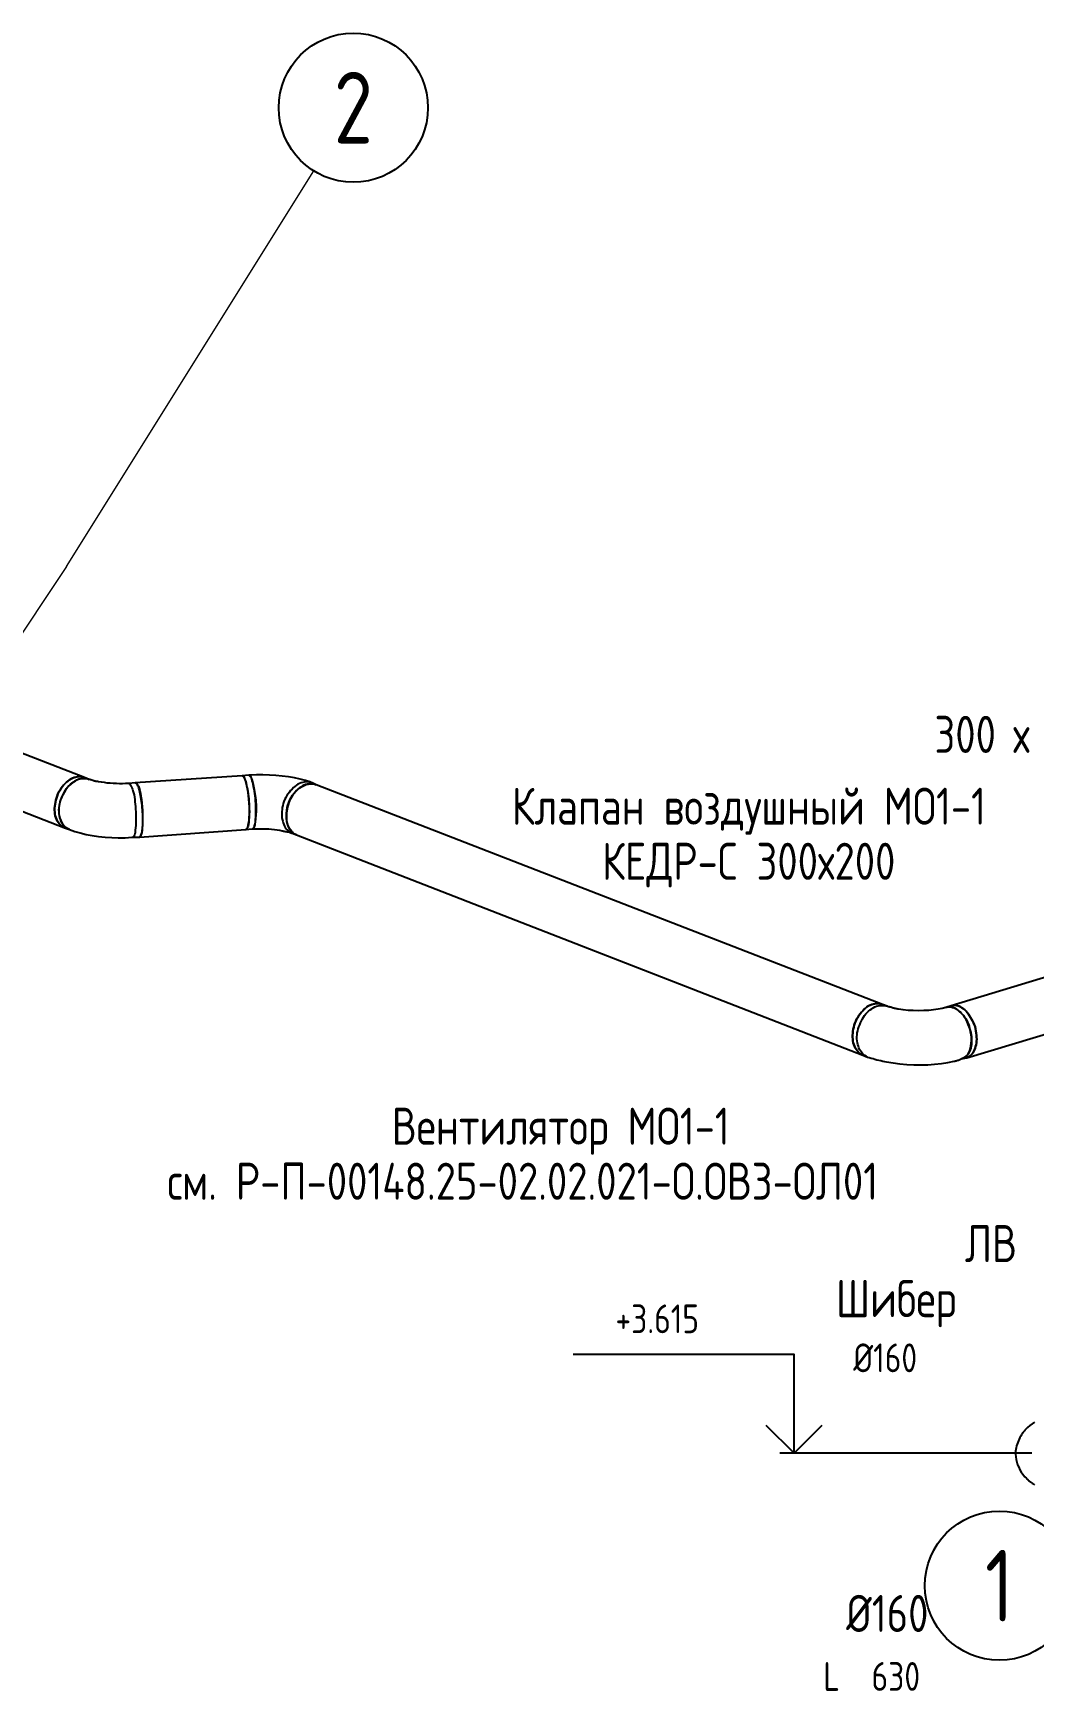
# Model space of a CAD drawing. Header units: metres. Extents: x 20 to 415, y 5 to 292.
# Drawn here: x 226.7 to 261.6, y 143.6 to 201.4 of the extents above; entities that cross this region are included whole.
import ezdxf
from ezdxf.enums import TextEntityAlignment as Align

# ---------------------------------------------------------------- set-up
doc = ezdxf.new("R2010")
doc.units = ezdxf.units.M
for name, color, linetype in [('ВОЗДУХОВОДЫ', 7, 'Continuous'), ('ОБОЗНАЧЕНИЯ', 7, 'Continuous'), ('ПОЗИЦИИ', 1, 'Continuous')]:
    doc.layers.add(name, color=color, linetype=linetype)
doc.styles.add('GOST', font='isocpeur.ttf')

msp = doc.modelspace()

# ---------------------------------------------------------------- linework, layer by layer
at = {"layer": 'ВОЗДУХОВОДЫ'}
for points in [[(228.539, 175.46), (221.603, 178.147)], [(220.937, 176.397), (227.873, 173.69)], [(228.539, 175.46), (228.493, 175.476), (228.445, 175.487), (228.394, 175.493), (228.341, 175.494), (228.287, 175.489), (228.232, 175.478), (228.177, 175.462), (228.122, 175.439), (228.069, 175.411), (228.018, 175.377), (227.963, 175.337), (227.911, 175.294), (227.861, 175.247), (227.813, 175.197), (227.768, 175.142), (227.726, 175.084), (227.686, 175.022), (227.648, 174.957), (227.613, 174.887), (227.581, 174.814), (227.558, 174.745), (227.538, 174.675), (227.523, 174.604), (227.511, 174.533), (227.503, 174.463), (227.498, 174.393), (227.498, 174.324), (227.501, 174.257), (227.508, 174.191), (227.518, 174.127), (227.539, 174.066), (227.563, 174.009), (227.591, 173.956), (227.622, 173.907), (227.657, 173.861), (227.694, 173.82), (227.734, 173.781), (227.778, 173.747), (227.824, 173.716), (227.873, 173.69)], [(227.873, 173.69), (227.824, 173.716), (227.778, 173.747), (227.734, 173.781), (227.694, 173.82), (227.657, 173.861), (227.622, 173.907), (227.591, 173.956), (227.563, 174.009), (227.539, 174.066), (227.518, 174.127), (227.508, 174.191), (227.501, 174.257), (227.498, 174.324), (227.498, 174.393), (227.503, 174.463), (227.511, 174.533), (227.523, 174.604), (227.538, 174.675), (227.558, 174.745), (227.581, 174.814), (227.613, 174.887), (227.648, 174.957), (227.686, 175.022), (227.726, 175.084), (227.768, 175.142), (227.813, 175.197), (227.861, 175.247), (227.911, 175.294), (227.963, 175.337), (228.018, 175.377), (228.069, 175.411), (228.122, 175.439), (228.177, 175.462), (228.232, 175.478), (228.286, 175.489), (228.341, 175.494), (228.394, 175.493), (228.445, 175.487), (228.493, 175.476), (228.539, 175.46)], [(228.706, 175.397), (228.636, 175.417), (228.564, 175.428), (228.491, 175.428), (228.417, 175.419), (228.344, 175.4), (228.271, 175.372), (228.199, 175.335), (228.129, 175.288), (228.062, 175.233), (227.998, 175.168), (227.937, 175.097), (227.881, 175.022), (227.829, 174.942), (227.783, 174.859), (227.742, 174.773), (227.708, 174.684), (227.681, 174.594), (227.66, 174.501), (227.648, 174.408), (227.643, 174.314)], [(228.018, 173.648), (227.97, 173.669), (227.924, 173.695), (227.881, 173.726), (227.841, 173.762), (227.805, 173.802), (227.772, 173.846), (227.744, 173.895), (227.72, 173.947), (227.7, 174.004), (227.685, 174.064), (227.669, 174.128), (227.658, 174.194), (227.651, 174.262), (227.65, 174.33), (227.654, 174.4), (227.663, 174.471), (227.676, 174.542), (227.695, 174.612), (227.719, 174.683), (227.748, 174.752), (227.774, 174.825), (227.805, 174.894), (227.839, 174.96), (227.876, 175.022), (227.917, 175.08), (227.96, 175.134), (228.007, 175.185), (228.057, 175.232), (228.109, 175.275), (228.164, 175.314), (228.22, 175.349), (228.276, 175.377), (228.332, 175.399), (228.388, 175.416), (228.443, 175.426), (228.497, 175.431), (228.551, 175.431), (228.603, 175.425), (228.655, 175.414), (228.706, 175.397)], [(228.706, 175.397), (228.539, 175.46)], [(230.08, 175.252), (229.974, 175.247), (229.866, 175.244), (229.758, 175.244), (229.651, 175.247), (229.544, 175.252), (229.438, 175.259), (229.335, 175.269), (229.233, 175.282), (229.135, 175.297), (229.039, 175.314), (229.02, 175.315), (228.999, 175.316), (228.978, 175.319), (228.957, 175.323), (228.935, 175.327), (228.913, 175.332), (228.891, 175.338), (228.87, 175.344), (228.85, 175.35), (228.831, 175.356), (228.818, 175.362), (228.806, 175.366), (228.793, 175.37), (228.781, 175.374), (228.768, 175.377), (228.756, 175.38), (228.743, 175.383), (228.731, 175.387), (228.718, 175.392), (228.706, 175.397)], [(230.309, 175.273), (230.08, 175.252)], [(230.08, 175.252), (230.08, 175.252), (230.08, 175.252)], [(230.08, 175.252), (230.099, 175.247), (230.118, 175.235), (230.137, 175.214), (230.155, 175.184), (230.174, 175.148), (230.193, 175.103), (230.212, 175.052), (230.23, 174.993), (230.249, 174.928), (230.268, 174.856), (230.28, 174.779), (230.29, 174.699), (230.3, 174.616), (230.308, 174.531), (230.315, 174.445), (230.32, 174.357), (230.325, 174.268), (230.328, 174.179), (230.33, 174.09), (230.33, 174.002)], [(234.038, 175.522), (230.309, 175.273)], [(230.455, 173.377), (230.468, 173.386), (230.48, 173.4), (230.492, 173.418), (230.504, 173.441), (230.515, 173.468), (230.526, 173.5), (230.536, 173.536), (230.545, 173.576), (230.553, 173.621), (230.559, 173.669), (230.565, 173.726), (230.569, 173.786), (230.573, 173.848), (230.574, 173.912), (230.575, 173.979), (230.574, 174.047), (230.573, 174.117), (230.569, 174.188), (230.565, 174.261), (230.559, 174.335), (230.553, 174.41), (230.545, 174.485), (230.536, 174.558), (230.526, 174.63), (230.515, 174.7), (230.504, 174.767), (230.492, 174.832), (230.48, 174.892), (230.468, 174.949), (230.455, 175.002), (230.443, 175.05), (230.43, 175.094), (230.417, 175.134), (230.404, 175.169), (230.39, 175.2), (230.376, 175.225), (230.361, 175.246), (230.345, 175.26), (230.328, 175.269), (230.309, 175.273)], [(230.309, 175.273), (230.316, 175.272), (230.324, 175.27), (230.333, 175.267), (230.342, 175.263), (230.351, 175.257), (230.36, 175.25), (230.369, 175.242), (230.378, 175.233), (230.386, 175.222), (230.393, 175.21)], [(230.393, 175.21), (230.418, 175.158), (230.442, 175.09), (230.465, 175.007), (230.487, 174.913), (230.507, 174.807), (230.525, 174.691), (230.539, 174.568), (230.55, 174.439), (230.557, 174.305), (230.559, 174.169), (230.564, 174.041), (230.565, 173.92), (230.562, 173.809), (230.556, 173.707), (230.546, 173.617), (230.534, 173.539), (230.518, 173.475), (230.5, 173.425), (230.479, 173.393), (230.455, 173.377)], [(234.267, 175.543), (234.038, 175.522)], [(234.1, 175.481), (234.094, 175.487), (234.088, 175.493), (234.081, 175.499), (234.075, 175.505), (234.069, 175.51), (234.063, 175.514), (234.056, 175.517), (234.05, 175.52), (234.044, 175.522), (234.038, 175.522)], [(234.038, 175.522), (234.056, 175.518), (234.075, 175.505), (234.093, 175.484), (234.111, 175.455), (234.129, 175.418), (234.146, 175.374), (234.162, 175.323), (234.177, 175.264), (234.191, 175.199), (234.204, 175.127), (234.222, 175.05), (234.237, 174.97), (234.25, 174.887), (234.261, 174.802), (234.27, 174.715), (234.276, 174.627), (234.281, 174.539), (234.285, 174.45), (234.287, 174.361), (234.288, 174.273)], [(234.163, 173.648), (234.187, 173.658), (234.21, 173.686), (234.23, 173.732), (234.249, 173.795), (234.264, 173.872), (234.277, 173.963), (234.286, 174.066), (234.291, 174.181), (234.291, 174.306), (234.288, 174.439), (234.28, 174.57), (234.27, 174.7), (234.258, 174.826), (234.243, 174.947), (234.225, 175.062), (234.205, 175.168), (234.183, 175.265), (234.158, 175.351), (234.13, 175.423), (234.1, 175.481)], [(234.309, 175.543), (234.267, 175.543)], [(234.267, 175.543), (234.28, 175.541), (234.294, 175.533), (234.309, 175.52), (234.324, 175.502), (234.34, 175.478), (234.355, 175.449), (234.371, 175.414), (234.386, 175.373), (234.4, 175.326), (234.413, 175.273), (234.425, 175.22), (234.437, 175.163), (234.45, 175.102), (234.461, 175.038), (234.473, 174.97), (234.483, 174.901), (234.493, 174.829), (234.502, 174.755), (234.51, 174.681), (234.517, 174.606), (234.522, 174.532), (234.525, 174.459), (234.525, 174.387), (234.525, 174.318), (234.522, 174.249), (234.518, 174.183), (234.514, 174.119), (234.508, 174.057), (234.502, 173.997), (234.496, 173.94), (234.49, 173.892), (234.483, 173.847), (234.476, 173.808), (234.468, 173.772), (234.46, 173.742), (234.45, 173.716), (234.438, 173.696), (234.425, 173.681), (234.409, 173.672), (234.392, 173.669)], [(234.517, 174.294), (234.516, 174.377), (234.514, 174.463), (234.511, 174.55), (234.506, 174.639), (234.499, 174.728), (234.49, 174.817), (234.479, 174.904), (234.466, 174.989), (234.451, 175.07), (234.433, 175.148), (234.42, 175.219), (234.406, 175.285), (234.391, 175.343), (234.375, 175.395), (234.358, 175.439), (234.341, 175.476), (234.322, 175.505), (234.304, 175.526), (234.286, 175.539), (234.267, 175.543)], [(236.433, 175.293), (236.252, 175.352), (236.06, 175.403), (235.859, 175.447), (235.649, 175.483), (235.433, 175.512), (235.212, 175.533), (234.988, 175.547), (234.761, 175.553), (234.535, 175.552), (234.309, 175.543)], [(236.475, 175.273), (236.423, 175.289), (236.37, 175.3), (236.316, 175.306), (236.26, 175.306), (236.204, 175.301), (236.148, 175.291), (236.092, 175.274), (236.037, 175.252), (235.984, 175.224), (235.933, 175.189), (235.878, 175.15), (235.826, 175.107), (235.776, 175.06), (235.728, 175.009), (235.683, 174.955), (235.641, 174.897), (235.601, 174.835), (235.563, 174.769), (235.528, 174.7), (235.496, 174.627), (235.473, 174.558), (235.453, 174.487), (235.438, 174.417), (235.427, 174.346), (235.42, 174.275), (235.418, 174.205), (235.42, 174.137), (235.426, 174.069), (235.438, 174.003), (235.454, 173.94), (235.469, 173.879), (235.489, 173.822), (235.513, 173.77), (235.541, 173.721), (235.574, 173.677), (235.61, 173.637), (235.65, 173.601), (235.693, 173.57), (235.739, 173.544), (235.787, 173.523)], [(236.62, 175.21), (236.57, 175.226), (236.518, 175.237), (236.466, 175.243), (236.412, 175.244), (236.358, 175.239), (236.303, 175.228), (236.247, 175.212), (236.191, 175.189), (236.135, 175.161), (236.079, 175.127), (236.029, 175.087), (235.98, 175.044), (235.931, 174.998), (235.884, 174.948), (235.839, 174.895), (235.797, 174.839), (235.758, 174.78), (235.722, 174.717), (235.69, 174.653), (235.662, 174.585), (235.639, 174.51), (235.62, 174.436), (235.604, 174.361), (235.592, 174.288), (235.584, 174.215), (235.58, 174.144), (235.579, 174.075), (235.582, 174.007), (235.589, 173.941), (235.6, 173.877), (235.62, 173.816), (235.643, 173.76), (235.668, 173.707), (235.696, 173.659), (235.727, 173.614), (235.762, 173.574), (235.799, 173.539), (235.84, 173.508), (235.885, 173.482), (235.933, 173.46)], [(235.579, 174.127), (235.583, 174.221), (235.594, 174.316), (235.612, 174.41), (235.636, 174.502), (235.668, 174.593), (235.705, 174.68), (235.748, 174.764), (235.798, 174.842), (235.852, 174.915), (235.912, 174.981), (235.982, 175.045), (236.054, 175.101), (236.127, 175.147), (236.201, 175.185), (236.274, 175.213), (236.347, 175.231), (236.419, 175.241), (236.489, 175.24), (236.556, 175.23), (236.62, 175.21)], [(236.454, 175.273), (236.433, 175.293)], [(236.62, 175.21), (236.475, 175.273)], [(236.475, 175.273), (236.475, 175.273), (236.475, 175.273)], [(256.366, 167.545), (236.62, 175.21)], [(227.643, 174.314), (227.648, 174.217), (227.661, 174.125), (227.681, 174.039), (227.709, 173.96), (227.745, 173.887), (227.787, 173.823), (227.836, 173.766), (227.891, 173.717), (227.952, 173.678), (228.018, 173.648)], [(230.33, 174.002), (230.329, 173.893), (230.326, 173.793), (230.32, 173.702), (230.312, 173.62), (230.302, 173.549), (230.29, 173.489), (230.276, 173.441), (230.261, 173.406), (230.244, 173.385), (230.226, 173.377)], [(234.288, 174.273), (234.286, 174.164), (234.283, 174.064), (234.276, 173.972), (234.268, 173.891), (234.256, 173.82), (234.243, 173.76), (234.226, 173.712), (234.208, 173.677), (234.186, 173.655), (234.163, 173.648)], [(234.392, 173.669), (234.416, 173.676), (234.437, 173.698), (234.456, 173.733), (234.472, 173.781), (234.486, 173.841), (234.497, 173.912), (234.506, 173.993), (234.512, 174.085), (234.516, 174.185), (234.517, 174.294)], [(235.933, 173.46), (235.873, 173.49), (235.816, 173.53), (235.765, 173.578), (235.719, 173.635), (235.678, 173.7), (235.644, 173.772), (235.616, 173.852), (235.596, 173.938), (235.583, 174.03), (235.579, 174.127)], [(227.873, 173.69), (228.018, 173.648)], [(228.018, 173.648), (228.2, 173.583), (228.394, 173.526), (228.598, 173.477), (228.811, 173.436), (229.031, 173.403), (229.257, 173.379), (229.487, 173.365), (229.719, 173.359), (229.952, 173.363), (230.185, 173.377)], [(230.455, 173.377), (234.163, 173.648)], [(234.163, 173.648), (234.392, 173.669)], [(234.392, 173.669), (234.433, 173.669)], [(234.433, 173.669), (234.54, 173.674), (234.647, 173.676), (234.754, 173.676), (234.86, 173.674), (234.965, 173.669), (235.066, 173.661), (235.165, 173.651), (235.259, 173.639), (235.349, 173.624), (235.433, 173.606), (235.458, 173.6), (235.483, 173.594), (235.508, 173.588), (235.532, 173.583), (235.556, 173.578), (235.579, 173.573), (235.601, 173.57), (235.623, 173.567), (235.643, 173.565), (235.662, 173.565), (235.675, 173.558), (235.687, 173.552), (235.7, 173.546), (235.712, 173.541), (235.725, 173.536), (235.737, 173.532), (235.75, 173.528), (235.762, 173.525), (235.775, 173.524), (235.787, 173.523)], [(235.787, 173.523), (235.933, 173.46)], [(235.933, 173.46), (255.678, 165.775)], [(230.185, 173.377), (230.226, 173.377)], [(230.226, 173.377), (230.455, 173.377)], [(262.635, 168.67), (258.761, 167.504)], [(256.366, 167.545), (256.315, 167.561), (256.264, 167.572), (256.211, 167.579), (256.157, 167.579), (256.103, 167.574), (256.048, 167.563), (255.992, 167.547), (255.937, 167.525), (255.881, 167.496), (255.824, 167.462), (255.774, 167.422), (255.725, 167.378), (255.677, 167.329), (255.63, 167.276), (255.585, 167.22), (255.542, 167.16), (255.503, 167.098), (255.467, 167.034), (255.435, 166.968), (255.408, 166.899), (255.385, 166.83), (255.365, 166.76), (255.35, 166.689), (255.338, 166.619), (255.33, 166.548), (255.325, 166.478), (255.325, 166.409), (255.328, 166.342), (255.335, 166.276), (255.345, 166.212), (255.366, 166.151), (255.39, 166.093), (255.417, 166.038), (255.447, 165.986), (255.481, 165.939), (255.516, 165.896), (255.554, 165.857), (255.594, 165.824), (255.635, 165.797), (255.678, 165.775)], [(255.678, 165.775), (255.635, 165.797), (255.594, 165.824), (255.554, 165.857), (255.516, 165.896), (255.481, 165.939), (255.447, 165.986), (255.417, 166.038), (255.39, 166.093), (255.366, 166.151), (255.345, 166.212), (255.335, 166.276), (255.328, 166.342), (255.325, 166.409), (255.325, 166.478), (255.33, 166.548), (255.338, 166.619), (255.35, 166.689), (255.365, 166.76), (255.385, 166.83), (255.408, 166.899), (255.435, 166.968), (255.467, 167.034), (255.503, 167.098), (255.542, 167.16), (255.585, 167.22), (255.63, 167.276), (255.677, 167.329), (255.725, 167.378), (255.774, 167.422), (255.824, 167.462), (255.881, 167.496), (255.937, 167.525), (255.992, 167.547), (256.048, 167.563), (256.103, 167.574), (256.157, 167.579), (256.211, 167.579), (256.264, 167.572), (256.315, 167.561), (256.366, 167.545)], [(255.845, 165.712), (255.796, 165.739), (255.751, 165.77), (255.707, 165.804), (255.668, 165.842), (255.632, 165.884), (255.599, 165.93), (255.571, 165.979), (255.546, 166.032), (255.527, 166.089), (255.512, 166.15), (255.496, 166.213), (255.484, 166.279), (255.478, 166.347), (255.477, 166.416), (255.481, 166.486), (255.489, 166.556), (255.503, 166.627), (255.522, 166.698), (255.546, 166.768), (255.574, 166.837), (255.601, 166.91), (255.632, 166.979), (255.666, 167.045), (255.703, 167.107), (255.743, 167.165), (255.787, 167.219), (255.834, 167.27), (255.884, 167.317), (255.936, 167.36), (255.991, 167.399), (256.047, 167.434), (256.103, 167.462), (256.159, 167.484), (256.215, 167.501), (256.27, 167.511), (256.324, 167.516), (256.377, 167.516), (256.43, 167.51), (256.482, 167.499), (256.532, 167.483)], [(256.532, 167.483), (256.366, 167.545)], [(258.574, 167.441), (258.451, 167.407), (258.308, 167.379), (258.151, 167.357), (257.982, 167.341), (257.806, 167.332), (257.624, 167.329), (257.442, 167.332), (257.263, 167.341), (257.091, 167.357), (256.928, 167.379), (256.898, 167.385), (256.868, 167.391), (256.84, 167.397), (256.813, 167.404), (256.788, 167.41), (256.763, 167.416), (256.74, 167.422), (256.718, 167.429), (256.698, 167.435), (256.678, 167.441), (256.66, 167.447), (256.643, 167.451), (256.627, 167.455), (256.612, 167.459), (256.598, 167.462), (256.584, 167.465), (256.571, 167.469), (256.558, 167.473), (256.545, 167.477), (256.532, 167.483)], [(258.761, 167.504), (258.574, 167.441)], [(258.574, 167.441), (258.619, 167.456), (258.665, 167.464), (258.714, 167.465), (258.763, 167.459), (258.813, 167.446), (258.863, 167.428), (258.912, 167.403), (258.961, 167.373), (259.008, 167.336), (259.053, 167.295), (259.101, 167.255), (259.147, 167.211), (259.191, 167.162), (259.231, 167.108), (259.269, 167.051), (259.303, 166.989), (259.334, 166.925), (259.362, 166.857), (259.386, 166.786), (259.407, 166.712), (259.429, 166.643), (259.447, 166.573), (259.46, 166.502), (259.469, 166.431), (259.474, 166.361), (259.476, 166.291), (259.474, 166.222), (259.468, 166.154), (259.46, 166.088), (259.448, 166.025), (259.428, 165.965), (259.406, 165.91), (259.38, 165.86), (259.352, 165.815), (259.321, 165.775), (259.286, 165.74), (259.249, 165.71), (259.208, 165.685), (259.163, 165.665), (259.115, 165.65)], [(259.469, 166.295), (259.466, 166.39), (259.457, 166.484), (259.442, 166.579), (259.42, 166.672), (259.394, 166.764), (259.361, 166.853), (259.323, 166.939), (259.28, 167.021), (259.231, 167.099), (259.178, 167.17), (259.126, 167.235), (259.071, 167.293), (259.013, 167.342), (258.953, 167.383), (258.891, 167.415), (258.828, 167.439), (258.764, 167.454), (258.7, 167.459), (258.637, 167.455), (258.574, 167.441)], [(259.303, 165.691), (259.346, 165.707), (259.387, 165.729), (259.427, 165.756), (259.464, 165.789), (259.498, 165.827), (259.529, 165.87), (259.557, 165.918), (259.58, 165.97), (259.6, 166.027), (259.615, 166.087), (259.631, 166.145), (259.643, 166.207), (259.65, 166.271), (259.653, 166.338), (259.651, 166.408), (259.646, 166.479), (259.638, 166.551), (259.626, 166.625), (259.612, 166.7), (259.594, 166.775), (259.568, 166.843), (259.539, 166.909), (259.509, 166.974), (259.475, 167.037), (259.441, 167.097), (259.404, 167.155), (259.365, 167.211), (259.325, 167.263), (259.283, 167.312), (259.24, 167.358), (259.19, 167.398), (259.14, 167.433), (259.091, 167.461), (259.041, 167.484), (258.993, 167.501), (258.945, 167.512), (258.897, 167.518), (258.851, 167.518), (258.805, 167.514), (258.761, 167.504)], [(258.761, 167.504), (258.805, 167.514), (258.851, 167.518), (258.897, 167.518), (258.945, 167.512), (258.993, 167.501), (259.041, 167.484), (259.091, 167.461), (259.14, 167.433), (259.19, 167.398), (259.24, 167.358), (259.283, 167.312), (259.325, 167.263), (259.365, 167.211), (259.404, 167.155), (259.441, 167.097), (259.475, 167.037), (259.509, 166.974), (259.539, 166.909), (259.568, 166.843), (259.594, 166.775), (259.612, 166.7), (259.626, 166.625), (259.638, 166.551), (259.646, 166.479), (259.651, 166.408), (259.653, 166.338), (259.65, 166.271), (259.643, 166.207), (259.631, 166.145), (259.615, 166.087), (259.6, 166.027), (259.58, 165.97), (259.557, 165.918), (259.529, 165.87), (259.498, 165.827), (259.464, 165.789), (259.427, 165.756), (259.387, 165.729), (259.346, 165.707), (259.303, 165.691)], [(259.303, 165.691), (263.198, 166.858)], [(259.115, 165.65), (259.181, 165.674), (259.24, 165.709), (259.293, 165.754), (259.339, 165.808), (259.378, 165.871), (259.41, 165.942), (259.436, 166.021), (259.454, 166.106), (259.465, 166.198), (259.469, 166.295)], [(255.678, 165.775), (255.845, 165.712)], [(255.845, 165.712), (255.908, 165.694), (255.972, 165.675), (256.038, 165.657), (256.104, 165.639), (256.171, 165.621), (256.238, 165.604), (256.306, 165.588), (256.374, 165.573), (256.443, 165.559), (256.512, 165.546), (256.74, 165.506), (256.976, 165.476), (257.217, 165.454), (257.46, 165.442), (257.704, 165.439), (257.947, 165.445), (258.186, 165.461), (258.421, 165.486), (258.648, 165.521), (258.865, 165.566), (258.89, 165.573), (258.915, 165.579), (258.94, 165.586), (258.965, 165.593), (258.99, 165.6), (259.015, 165.609), (259.04, 165.618), (259.065, 165.627), (259.09, 165.638), (259.115, 165.65)], [(259.115, 165.65), (259.303, 165.691)], [(261.668, 152.984), (261.584, 152.927), (261.504, 152.865), (261.427, 152.799), (261.403, 152.774), (261.379, 152.751), (261.357, 152.728), (261.336, 152.705), (261.315, 152.682), (261.295, 152.658), (261.276, 152.633), (261.257, 152.607), (261.238, 152.579), (261.219, 152.549), (261.188, 152.498), (261.159, 152.444), (261.132, 152.389), (261.107, 152.331), (261.083, 152.273), (261.063, 152.213), (261.045, 152.152), (261.03, 152.09), (261.019, 152.028), (261.011, 151.966), (261.009, 151.871), (261.015, 151.777), (261.029, 151.682), (261.052, 151.589), (261.081, 151.497), (261.117, 151.408), (261.16, 151.322), (261.208, 151.24), (261.263, 151.163), (261.323, 151.091), (261.342, 151.072), (261.361, 151.051), (261.38, 151.031), (261.399, 151.01), (261.419, 150.989), (261.44, 150.969), (261.461, 150.95), (261.484, 150.933), (261.507, 150.917), (261.531, 150.903), (261.557, 150.88), (261.583, 150.858), (261.611, 150.838), (261.639, 150.819), (261.667, 150.802)]]:
    msp.add_lwpolyline(points, dxfattribs=at)
at = {"layer": 'ОБОЗНАЧЕНИЯ'}
for points in [[(253.283, 151.903), (253.283, 155.34), (245.577, 155.34)], [(252.304, 152.882), (253.283, 151.903), (254.262, 152.882)], [(261.573, 151.903), (252.783, 151.903)]]:
    msp.add_lwpolyline(points, dxfattribs=at)
at = {"layer": 'ПОЗИЦИИ', "lineweight": 20}
for points in [[(227.914, 182.817), (236.536, 196.612)], [(227.914, 182.817), (217.356, 166.98)]]:
    msp.add_lwpolyline(points, dxfattribs=at)
at = {"layer": 'ПОЗИЦИИ'}
for centre in [(237.914, 198.817), (260.444, 147.28)]:
    msp.add_circle(centre, 2.6, dxfattribs=at)

# ---------------------------------------------------------------- texts
at = {"layer": 'ОБОЗНАЧЕНИЯ', "style": 'GOST', "width": 0.8}
for s, height, p in [('300', 1.2921, (258.18, 176.318)), ('х', 1.292, (260.924, 176.318)), ('Клапан воздушный МО1-1', 1.29207, (243.438, 173.814)), ('КЕДР-С 300х200', 1.29207, (246.587, 171.894)), ('Вентилятор МО1-1', 1.29207, (239.254, 162.656)), ('см. Р-П-00148.25-02.02.021-О.ОВ3-ОЛ01', 1.29207, (231.426, 160.737)), ('ЛВ', 1.2921, (259.244, 158.562)), ('Шибер', 1.2921, (254.745, 156.643)), ('+3.615', 1.003, (247.056, 156.084)), ('%%c160', 1.003, (255.348, 154.723)), ('%%c160', 1.2921, (255.1, 145.665)), ('L', 1.003, (254.305, 143.613)), ('630', 1.003, (255.984, 143.613))]:
    msp.add_text(s, height=height, dxfattribs=at).set_placement(p)
at = {"layer": 'ПОЗИЦИИ', "style": 'GOST', "width": 0.8}
for s, p in [('2', (237.914, 197.567)), ('1', (260.444, 146.03))]:
    msp.add_text(s, height=2.5, dxfattribs=at).set_placement(p, align=Align.CENTER)

doc.saveas('drawing.dxf')
